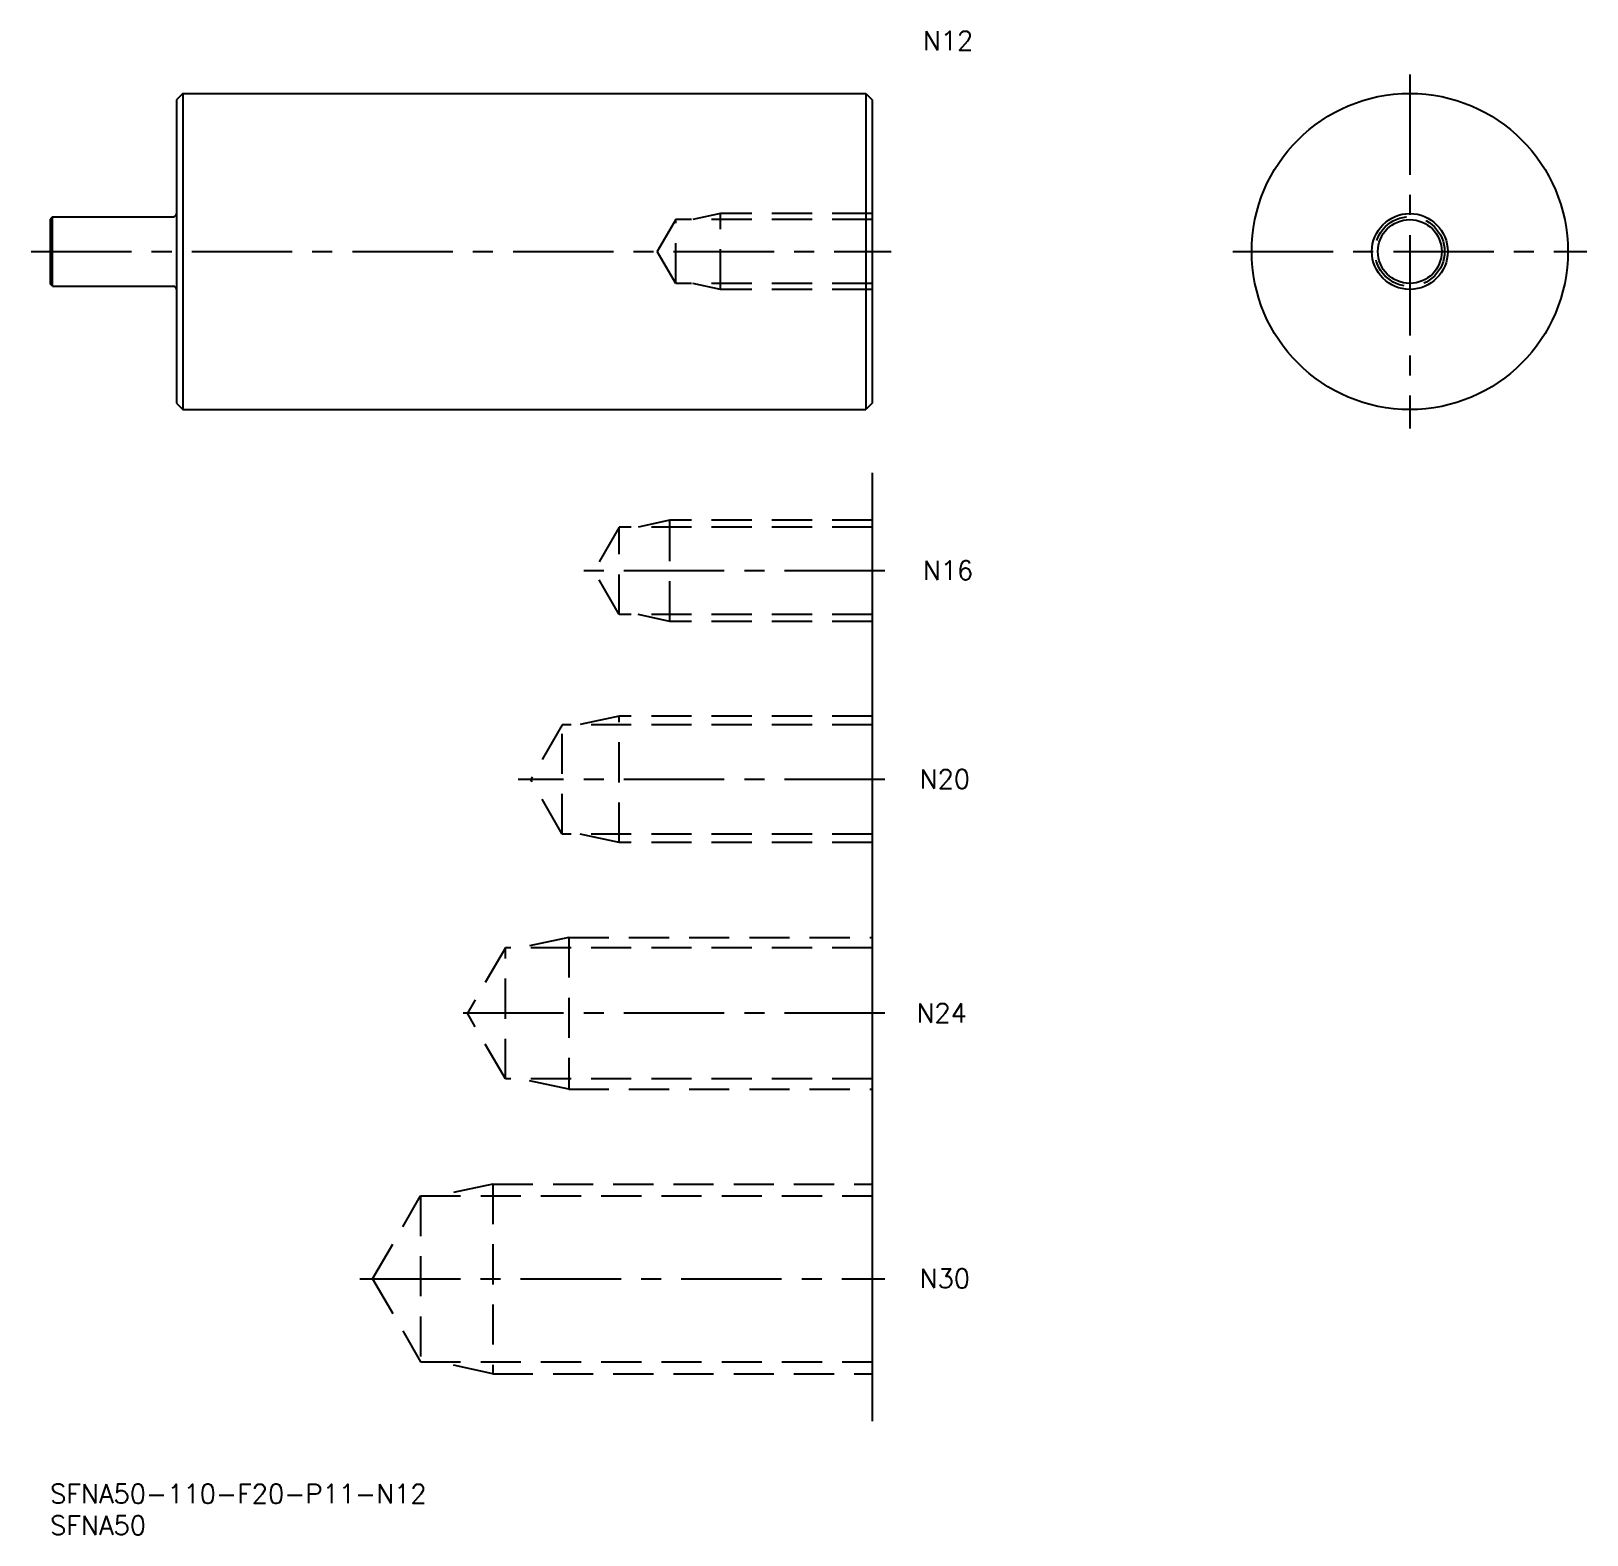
# Model space of a CAD drawing. Extents: x -3 to 243, y -8 to 230.
import ezdxf

# ---------------------------------------------------------------- set-up
doc = ezdxf.new("R2010")
doc.units = 0
doc.header["$LTSCALE"] = 0.5
doc.linetypes.add('CENTER', pattern=[50.8, 31.75, -6.35, 6.35, -6.35])
doc.linetypes.add('DASHED', pattern=[19.05, 12.7, -6.35])
for name, color, linetype in [('MSM_CENTER', 1, 'CENTER'), ('MSM_CONTINUOUS', 7, 'CONTINUOUS'), ('MSM_DASHED', 4, 'DASHED'), ('MSM_NARROW', 5, 'CONTINUOUS'), ('MSM_PART_NUMBER', 7, 'CONTINUOUS')]:
    doc.layers.add(name, color=color, linetype=linetype)
doc.styles.get("Standard").update_dxf_attribs({"font": 'txt.shx', "height": 3, "bigfont": 'bigfont.shx'})

# ---------------------------------------------------------------- blocks, each defined once
blk = doc.blocks.new('*U4')
at = {"layer": 'MSM_PART_NUMBER'}
blk.add_text('SFNA50-110-F20-P11-N12', height=3, dxfattribs=at).set_placement((0, -3))
blk = doc.blocks.new('*U5')
at = {"layer": 'MSM_PART_NUMBER'}
blk.add_text('SFNA50', height=3, dxfattribs=at).set_placement((0, -8))
blk = doc.blocks.new('*U6')
at = {"layer": 'MSM_PART_NUMBER'}
blk.add_text('N30', height=3, dxfattribs=at).set_placement((137.5, 31.06))
blk = doc.blocks.new('*U7')
at = {"layer": 'MSM_PART_NUMBER'}
blk.add_text('N24', height=3, dxfattribs=at).set_placement((137, 73.06))
blk = doc.blocks.new('*U8')
at = {"layer": 'MSM_PART_NUMBER'}
blk.add_text('N20', height=3, dxfattribs=at).set_placement((137.5, 110.06))
blk = doc.blocks.new('*U9')
at = {"layer": 'MSM_PART_NUMBER'}
blk.add_text('N16', height=3, dxfattribs=at).set_placement((138, 143.06))
blk = doc.blocks.new('*U10')
at = {"layer": 'MSM_PART_NUMBER'}
blk.add_text('N12', height=3, dxfattribs=at).set_placement((138, 226.86))

msp = doc.modelspace()

# ---------------------------------------------------------------- linework, layer by layer
at = {"layer": 'MSM_CENTER'}
for p, q in [((215, 223), (215, 167)), ((-3, 195), (133, 195)), ((187, 195), (243, 195)), ((132, 144.5), (84, 144.5)), ((132, 111.5), (74, 111.5)), ((132, 74.5), (64, 74.5)), ((49, 32.5), (132, 32.5))]:
    msp.add_line(p, q, dxfattribs=at)
at = {"layer": 'MSM_CONTINUOUS'}
for p, q in [((21, 220), (20, 219)), ((20, 219), (20, 171)), ((21, 220), (21, 170)), ((21, 220), (129, 220)), ((129, 220), (129, 170)), ((129, 220), (130, 219)), ((130, 219), (130, 171)), ((0.4, 200.5), (0, 200.1)), ((0, 200.1), (0, 189.9)), ((0.4, 200.5), (19.5, 200.5)), ((0.4, 189.5), (0.4, 200.5)), ((0.4, 189.5), (0, 189.9)), ((0.4, 189.5), (19.5, 189.5)), ((20, 171), (21, 170)), ((21, 170), (129, 170)), ((130, 171), (129, 170)), ((130, 160), (130, 10))]:
    msp.add_line(p, q, dxfattribs=at)
for radius in [25, 5.05]:
    msp.add_circle((215, 195), radius, dxfattribs=at)
for centre, start, end in [((19.5, 201), 270, 0), ((19.5, 189), 0, 90)]:
    msp.add_arc(centre, 0.5, start, end, dxfattribs=at)
at = {"layer": 'MSM_DASHED'}
for p, q in [((98.92, 200.05), (96, 195)), ((98.92, 189.95), (98.92, 200.05)), ((130, 200.05), (98.92, 200.05)), ((106, 201), (101.63, 200.05)), ((106, 189), (106, 201)), ((130, 201), (106, 201)), ((98.92, 189.95), (96, 195)), ((130, 189.95), (98.92, 189.95)), ((106, 189), (101.63, 189.95)), ((130, 189), (106, 189)), ((89.99, 151.42), (86, 144.5)), ((89.99, 137.58), (89.99, 151.42)), ((130, 151.42), (89.99, 151.42)), ((98, 152.5), (93, 151.42)), ((98, 136.5), (98, 152.5)), ((130, 152.5), (98, 152.5)), ((89.99, 137.58), (86, 144.5)), ((130, 137.58), (89.99, 137.58)), ((98, 136.5), (93, 137.58)), ((130, 136.5), (98, 136.5)), ((90, 121.5), (83.75, 120.15)), ((130, 121.5), (90, 121.5)), ((90, 101.5), (90, 121.5)), ((80.99, 120.15), (76, 111.5)), ((130, 120.15), (80.99, 120.15)), ((80.99, 102.85), (80.99, 120.15)), ((80.99, 102.85), (76, 111.5)), ((130, 102.85), (80.99, 102.85)), ((90, 101.5), (83.75, 102.85)), ((130, 101.5), (90, 101.5)), ((82, 86.5), (74.5, 84.88)), ((82, 86.5), (130, 86.5)), ((82, 86.5), (82, 62.5)), ((71.99, 84.88), (66, 74.5)), ((71.99, 64.12), (71.99, 84.88)), ((130, 84.88), (71.99, 84.88)), ((71.99, 64.12), (66, 74.5)), ((130, 64.12), (71.99, 64.12)), ((82, 62.5), (74.5, 64.12)), ((82, 62.5), (130, 62.5)), ((70, 47.5), (61.25, 45.61)), ((70, 47.5), (130, 47.5)), ((70, 47.5), (70, 17.5)), ((51, 32.5), (58.57, 45.61)), ((58.57, 45.61), (130, 45.61)), ((58.57, 45.61), (58.57, 19.39)), ((51, 32.5), (58.57, 19.39)), ((58.57, 19.39), (130, 19.39)), ((70, 17.5), (61.25, 19.39)), ((70, 17.5), (130, 17.5))]:
    msp.add_line(p, q, dxfattribs=at)
msp.add_circle((215, 195), 5.5, dxfattribs=at)
at = {"layer": 'MSM_NARROW'}
msp.add_circle((215, 195), 6, dxfattribs=at)

# ---------------------------------------------------------------- block references
at = {"layer": 'MSM_CONTINUOUS'}
for name in ['*U10', '*U9', '*U8', '*U7', '*U6', '*U4', '*U5']:
    msp.add_blockref(name, (0, 0), dxfattribs=at)

doc.saveas('drawing.dxf')
